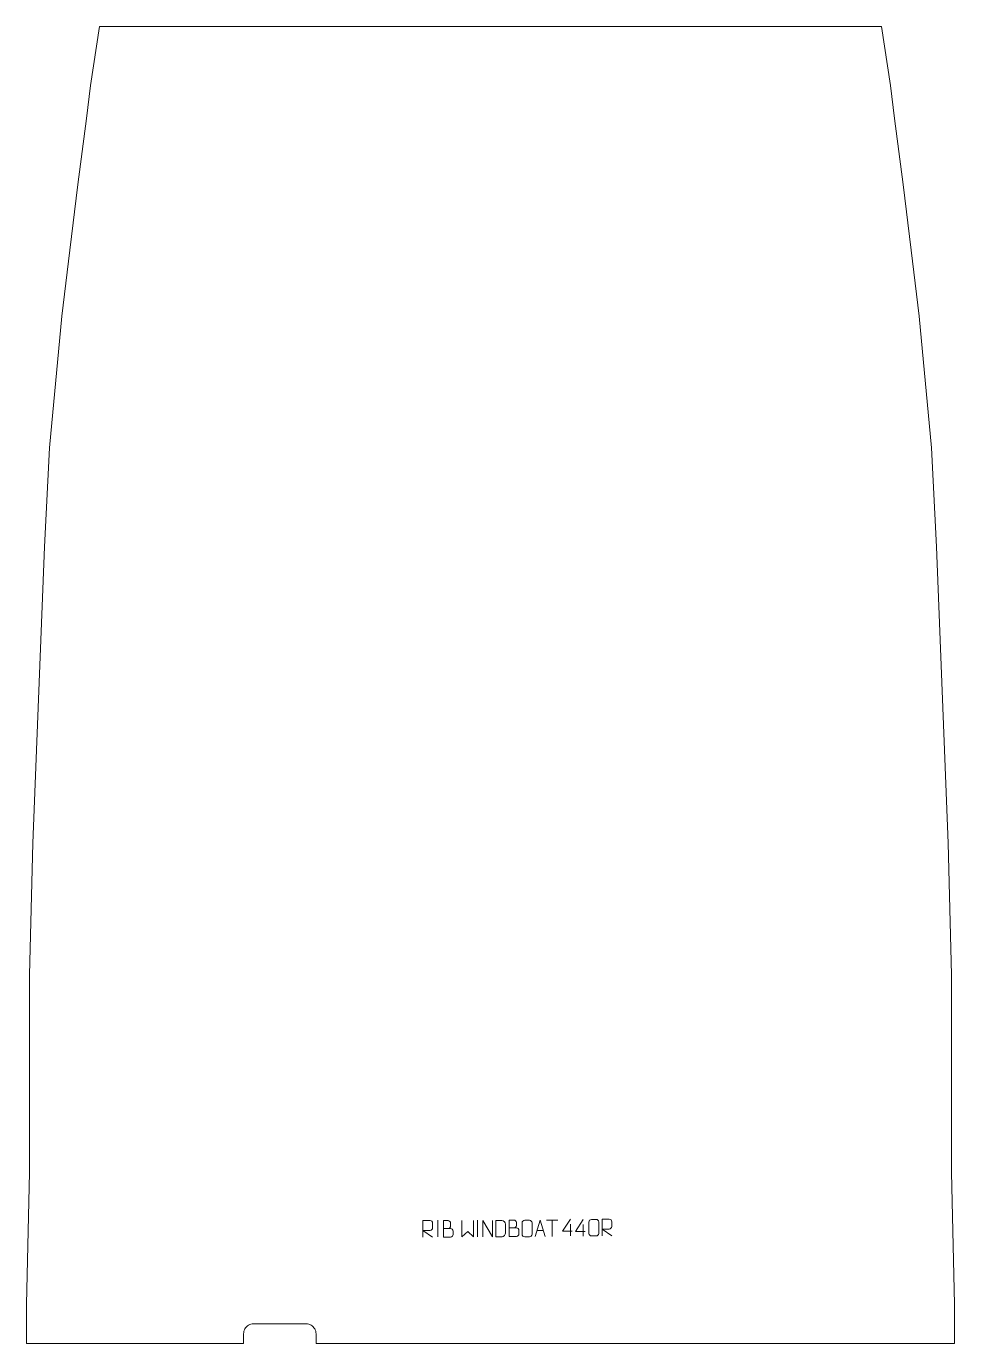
# Model space of a CAD drawing. Header units: millimetres. Extents: x -705 to 705, y -1680 to 320.
import ezdxf

# ---------------------------------------------------------------- set-up
doc = ezdxf.new("R2010")
doc.units = ezdxf.units.MM
doc.header["$MEASUREMENT"] = 0
doc.layers.add('layer 1', color=7, linetype='Continuous')

msp = doc.modelspace()

# ---------------------------------------------------------------- linework, layer by layer
at = {"layer": 'layer 1', "color": 242, "lineweight": 9}
msp.add_open_spline([(-626.8721, 79.9988), (-626.8721, 79.9988), (-613.7478, 180), (-613.7478, 180), (-613.7478, 180), (-613.7478, 180), (-607.4983, 229.9985), (-607.4983, 229.9985), (-607.4983, 229.9985), (-607.4983, 229.9985), (-593.9988, 320.0002), (-593.9988, 320.0002), (-593.9988, 320.0002), (-593.9988, 320.0002), (594.0012, 320.0002), (594.0012, 320.0002), (594.0012, 320.0002), (594.0012, 320.0002), (607.5001, 229.9985), (607.5001, 229.9985), (607.5001, 229.9985), (607.5001, 229.9985), (613.7496, 180), (613.7496, 180), (613.7496, 180), (613.7496, 180), (626.8746, 79.9988), (626.8746, 79.9988), (626.8746, 79.9988), (626.8746, 79.9988), (638.7501, -20.0001), (638.7501, -20.0001), (638.7501, -20.0001), (638.7501, -20.0001), (651.2515, -120.0013), (651.2515, -120.0013), (651.2515, -120.0013), (651.2515, -120.0013), (670.0001, -319.9996), (670.0001, -319.9996), (670.0001, -319.9996), (670.0001, -319.9996), (677.5002, -469.9993), (677.5002, -469.9993), (677.5002, -469.9993), (677.5002, -469.9993), (695.0005, -920.001), (695.0005, -920.001), (695.0005, -920.001), (695.0005, -920.001), (700.0012, -1119.9993), (700.0012, -1119.9993), (700.0012, -1119.9993), (700.0012, -1119.9993), (700.0012, -1419.9988), (700.0012, -1419.9988), (700.0012, -1419.9988), (700.0012, -1419.9988), (705.0001, -1620.0013), (705.0001, -1620.0013), (705.0001, -1620.0013), (705.0001, -1620.0013), (705.0001, -1679.9994), (705.0001, -1679.9994), (705.0001, -1679.9994), (705.0001, -1679.9994), (-264.9986, -1679.9994), (-264.9986, -1679.9994), (-264.9986, -1679.9994), (-264.9986, -1679.9994), (-264.9986, -1665.0009), (-264.9986, -1665.0009), (-264.9986, -1665.0009), (-264.9986, -1665.0009), (-265.1267, -1663.0412), (-265.1267, -1663.0412), (-265.1267, -1663.0412), (-265.1267, -1663.0412), (-265.5104, -1661.1179), (-265.5104, -1661.1179), (-265.5104, -1661.1179), (-265.5104, -1661.1179), (-266.1399, -1659.2589), (-266.1399, -1659.2589), (-266.1399, -1659.2589), (-266.1399, -1659.2589), (-267.0093, -1657.5001), (-267.0093, -1657.5001), (-267.0093, -1657.5001), (-267.0093, -1657.5001), (-268.0997, -1655.8683), (-268.0997, -1655.8683), (-268.0997, -1655.8683), (-268.0997, -1655.8683), (-269.3934, -1654.393), (-269.3934, -1654.393), (-269.3934, -1654.393), (-269.3934, -1654.393), (-270.8668, -1653.0993), (-270.8668, -1653.0993), (-270.8668, -1653.0993), (-270.8668, -1653.0993), (-272.4987, -1652.0089), (-272.4987, -1652.0089), (-272.4987, -1652.0089), (-272.4987, -1652.0089), (-274.2593, -1651.1414), (-274.2593, -1651.1414), (-274.2593, -1651.1414), (-274.2593, -1651.1414), (-276.1158, -1650.51), (-276.1158, -1650.51), (-276.1158, -1650.51), (-276.1158, -1650.51), (-278.0416, -1650.1287), (-278.0416, -1650.1287), (-278.0416, -1650.1287), (-278.0416, -1650.1287), (-279.9989, -1650), (-279.9989, -1650), (-279.9989, -1650), (-279.9989, -1650), (-359.9985, -1650), (-359.9985, -1650), (-359.9985, -1650), (-359.9985, -1650), (-361.9564, -1650.1287), (-361.9564, -1650.1287), (-361.9564, -1650.1287), (-361.9564, -1650.1287), (-363.8816, -1650.51), (-363.8816, -1650.51), (-363.8816, -1650.51), (-363.8816, -1650.51), (-365.7387, -1651.1414), (-365.7387, -1651.1414), (-365.7387, -1651.1414), (-365.7387, -1651.1414), (-367.4993, -1652.0089), (-367.4993, -1652.0089), (-367.4993, -1652.0089), (-367.4993, -1652.0089), (-369.1312, -1653.0993), (-369.1312, -1653.0993), (-369.1312, -1653.0993), (-369.1312, -1653.0993), (-370.6064, -1654.393), (-370.6064, -1654.393), (-370.6064, -1654.393), (-370.6064, -1654.393), (-371.9002, -1655.8683), (-371.9002, -1655.8683), (-371.9002, -1655.8683), (-371.9002, -1655.8683), (-372.9881, -1657.5001), (-372.9881, -1657.5001), (-372.9881, -1657.5001), (-372.9881, -1657.5001), (-373.8581, -1659.2589), (-373.8581, -1659.2589), (-373.8581, -1659.2589), (-373.8581, -1659.2589), (-374.4876, -1661.1179), (-374.4876, -1661.1179), (-374.4876, -1661.1179), (-374.4876, -1661.1179), (-374.8707, -1663.0412), (-374.8707, -1663.0412), (-374.8707, -1663.0412), (-374.8707, -1663.0412), (-374.9994, -1665.0009), (-374.9994, -1665.0009), (-374.9994, -1665.0009), (-374.9994, -1665.0009), (-374.9994, -1679.9994), (-374.9994, -1679.9994), (-374.9994, -1679.9994), (-374.9994, -1679.9994), (-705.0001, -1679.9994), (-705.0001, -1679.9994), (-705.0001, -1679.9994), (-705.0001, -1679.9994), (-705.0001, -1620.0013), (-705.0001, -1620.0013), (-705.0001, -1620.0013), (-705.0001, -1620.0013), (-699.9994, -1419.9988), (-699.9994, -1419.9988), (-699.9994, -1419.9988), (-699.9994, -1419.9988), (-699.9994, -1119.9993), (-699.9994, -1119.9993), (-699.9994, -1119.9993), (-699.9994, -1119.9993), (-694.9981, -920.001), (-694.9981, -920.001), (-694.9981, -920.001), (-694.9981, -920.001), (-677.4984, -469.9993), (-677.4984, -469.9993), (-677.4984, -469.9993), (-677.4984, -469.9993), (-669.9982, -319.9996), (-669.9982, -319.9996), (-669.9982, -319.9996), (-669.9982, -319.9996), (-651.2491, -120.0013), (-651.2491, -120.0013), (-651.2491, -120.0013), (-651.2491, -120.0013), (-638.7501, -20.0001), (-638.7501, -20.0001), (-638.7501, -20.0001), (-638.7501, -20.0001), (-626.8721, 79.9988), (-626.8721, 79.9988)], degree=3, knots=[0, 0, 0, 0, 0.018181818, 0.018181818, 0.018181818, 0.018181818, 0.036363636, 0.036363636, 0.036363636, 0.036363636, 0.054545455, 0.054545455, 0.054545455, 0.054545455, 0.072727273, 0.072727273, 0.072727273, 0.072727273, 0.090909091, 0.090909091, 0.090909091, 0.090909091, 0.109090909, 0.109090909, 0.109090909, 0.109090909, 0.127272727, 0.127272727, 0.127272727, 0.127272727, 0.145454545, 0.145454545, 0.145454545, 0.145454545, 0.163636364, 0.163636364, 0.163636364, 0.163636364, 0.181818182, 0.181818182, 0.181818182, 0.181818182, 0.2, 0.2, 0.2, 0.2, 0.218181818, 0.218181818, 0.218181818, 0.218181818, 0.236363636, 0.236363636, 0.236363636, 0.236363636, 0.254545455, 0.254545455, 0.254545455, 0.254545455, 0.272727273, 0.272727273, 0.272727273, 0.272727273, 0.290909091, 0.290909091, 0.290909091, 0.290909091, 0.309090909, 0.309090909, 0.309090909, 0.309090909, 0.327272727, 0.327272727, 0.327272727, 0.327272727, 0.345454545, 0.345454545, 0.345454545, 0.345454545, 0.363636364, 0.363636364, 0.363636364, 0.363636364, 0.381818182, 0.381818182, 0.381818182, 0.381818182, 0.4, 0.4, 0.4, 0.4, 0.418181818, 0.418181818, 0.418181818, 0.418181818, 0.436363636, 0.436363636, 0.436363636, 0.436363636, 0.454545455, 0.454545455, 0.454545455, 0.454545455, 0.472727273, 0.472727273, 0.472727273, 0.472727273, 0.490909091, 0.490909091, 0.490909091, 0.490909091, 0.509090909, 0.509090909, 0.509090909, 0.509090909, 0.527272727, 0.527272727, 0.527272727, 0.527272727, 0.545454545, 0.545454545, 0.545454545, 0.545454545, 0.563636364, 0.563636364, 0.563636364, 0.563636364, 0.581818182, 0.581818182, 0.581818182, 0.581818182, 0.6, 0.6, 0.6, 0.6, 0.618181818, 0.618181818, 0.618181818, 0.618181818, 0.636363636, 0.636363636, 0.636363636, 0.636363636, 0.654545455, 0.654545455, 0.654545455, 0.654545455, 0.672727273, 0.672727273, 0.672727273, 0.672727273, 0.690909091, 0.690909091, 0.690909091, 0.690909091, 0.709090909, 0.709090909, 0.709090909, 0.709090909, 0.727272727, 0.727272727, 0.727272727, 0.727272727, 0.745454545, 0.745454545, 0.745454545, 0.745454545, 0.763636364, 0.763636364, 0.763636364, 0.763636364, 0.781818182, 0.781818182, 0.781818182, 0.781818182, 0.8, 0.8, 0.8, 0.8, 0.818181818, 0.818181818, 0.818181818, 0.818181818, 0.836363636, 0.836363636, 0.836363636, 0.836363636, 0.854545455, 0.854545455, 0.854545455, 0.854545455, 0.872727273, 0.872727273, 0.872727273, 0.872727273, 0.890909091, 0.890909091, 0.890909091, 0.890909091, 0.909090909, 0.909090909, 0.909090909, 0.909090909, 0.927272727, 0.927272727, 0.927272727, 0.927272727, 0.945454545, 0.945454545, 0.945454545, 0.945454545, 0.963636364, 0.963636364, 0.963636364, 0.963636364, 1, 1, 1, 1], dxfattribs=at)
at = {"layer": 'layer 1', "color": 250, "lineweight": 9}
for points, knots in [([(-102.5331, -1518.0904), (-102.5331, -1518.0904), (-102.5331, -1493.1369), (-102.5331, -1493.1369), (-102.5331, -1493.1369), (-98.9383, -1493.1369), (-95.3428, -1493.1369), (-91.7476, -1493.1369), (-91.7476, -1493.1369), (-89.4223, -1493.1746), (-87.865, -1494.6646), (-87.8691, -1497.031), (-87.8691, -1497.031), (-87.8695, -1499.0665), (-87.8695, -1502.1259), (-87.8691, -1504.1619), (-87.8691, -1504.1619), (-87.8756, -1506.0374), (-89.6879, -1507.9792), (-91.6974, -1507.9983), (-91.6974, -1507.9983), (-91.6974, -1507.9983), (-102.5331, -1507.9983), (-102.5331, -1507.9983), (-102.5331, -1507.9983), (-102.5331, -1507.9983), (-87.8784, -1518.0904), (-87.8784, -1518.0904)], [0, 0, 0, 0, 0.125, 0.125, 0.125, 0.125, 0.25, 0.25, 0.25, 0.25, 0.375, 0.375, 0.375, 0.375, 0.5, 0.5, 0.5, 0.5, 0.625, 0.625, 0.625, 0.625, 0.75, 0.75, 0.75, 0.75, 1, 1, 1, 1]), ([(-71.5303, -1505.2625), (-67.8917, -1505.2621), (-64.3046, -1505.2621), (-60.6652, -1505.2625), (-60.6652, -1505.2625), (-58.6898, -1505.2798), (-56.7662, -1507.0159), (-56.7662, -1509.0655), (-56.7662, -1509.0655), (-56.7666, -1510.1941), (-56.7666, -1513.2435), (-56.7662, -1514.3724), (-56.7662, -1514.3724), (-56.7486, -1516.2303), (-58.2907, -1518.2442), (-60.6122, -1518.2273), (-60.6122, -1518.2273), (-64.252, -1518.2269), (-67.8914, -1518.2269), (-71.5303, -1518.2273), (-71.5303, -1518.2273), (-71.5303, -1509.909), (-71.5303, -1501.5912), (-71.5303, -1493.2737), (-71.5303, -1493.2737), (-69.1566, -1493.2737), (-66.7825, -1493.2737), (-64.4083, -1493.2737), (-64.4083, -1493.2737), (-62.7275, -1493.2561), (-60.6307, -1495.1666), (-60.613, -1497.129), (-60.613, -1497.129), (-60.6134, -1499.1951), (-60.6134, -1499.3411), (-60.613, -1501.4076), (-60.613, -1501.4076), (-60.5957, -1503.4737), (-62.4502, -1505.2798), (-64.4602, -1505.2625)], [0, 0, 0, 0, 0.090909091, 0.090909091, 0.090909091, 0.090909091, 0.181818182, 0.181818182, 0.181818182, 0.181818182, 0.272727273, 0.272727273, 0.272727273, 0.272727273, 0.363636364, 0.363636364, 0.363636364, 0.363636364, 0.454545455, 0.454545455, 0.454545455, 0.454545455, 0.545454545, 0.545454545, 0.545454545, 0.545454545, 0.636363636, 0.636363636, 0.636363636, 0.636363636, 0.727272727, 0.727272727, 0.727272727, 0.727272727, 0.818181818, 0.818181818, 0.818181818, 0.818181818, 1, 1, 1, 1]), ([(-43.3027, -1492.7835), (-43.3027, -1492.7835), (-43.3027, -1517.7415), (-43.3027, -1517.7415), (-43.3027, -1517.7415), (-43.3027, -1517.7415), (-34.46, -1509.6768), (-34.46, -1509.6768), (-34.46, -1509.6768), (-34.46, -1509.6768), (-25.6176, -1517.7409), (-25.6176, -1517.7409), (-25.6176, -1517.7409), (-25.6176, -1517.7409), (-25.6176, -1492.7835), (-25.6176, -1492.7835)], [0, 0, 0, 0, 0.2, 0.2, 0.2, 0.2, 0.4, 0.4, 0.4, 0.4, 0.6, 0.6, 0.6, 0.6, 1, 1, 1, 1]), ([(-11.7875, -1517.7392), (-11.7875, -1517.7392), (-11.7875, -1492.7857), (-11.7875, -1492.7857), (-11.7875, -1492.7857), (-11.7875, -1492.7857), (2.8673, -1517.7392), (2.8673, -1517.7392), (2.8673, -1517.7392), (2.8673, -1517.7392), (2.8673, -1492.7857), (2.8673, -1492.7857)], [0, 0, 0, 0, 0.25, 0.25, 0.25, 0.25, 0.5, 0.5, 0.5, 0.5, 1, 1, 1, 1]), ([(8.1476, -1517.7111), (10.4794, -1517.7107), (15.4296, -1517.7347), (17.7611, -1517.735), (17.7611, -1517.735), (19.6861, -1517.8404), (23.0047, -1514.2988), (22.9935, -1512.2815), (22.9935, -1512.2815), (22.9931, -1506.5114), (22.9931, -1504.3417), (22.9935, -1498.5724), (22.9935, -1498.5724), (22.9892, -1496.4343), (19.6147, -1492.7742), (17.4623, -1492.7877), (17.4623, -1492.7877), (15.1366, -1492.7877), (10.4123, -1492.7877), (8.0862, -1492.7877), (8.0862, -1492.7877), (8.0866, -1498.5346), (8.1479, -1511.9638), (8.1476, -1517.7111)], [0, 0, 0, 0, 0.142857143, 0.142857143, 0.142857143, 0.142857143, 0.285714286, 0.285714286, 0.285714286, 0.285714286, 0.428571429, 0.428571429, 0.428571429, 0.428571429, 0.571428571, 0.571428571, 0.571428571, 0.571428571, 0.714285714, 0.714285714, 0.714285714, 0.714285714, 1, 1, 1, 1]), ([(28.4697, -1504.2625), (32.1083, -1504.2621), (35.6954, -1504.2621), (39.3348, -1504.2625), (39.3348, -1504.2625), (41.3102, -1504.2798), (43.2338, -1506.0159), (43.2338, -1508.0655), (43.2338, -1508.0655), (43.2334, -1509.1941), (43.2334, -1512.2435), (43.2338, -1513.3724), (43.2338, -1513.3724), (43.2514, -1515.2303), (41.7093, -1517.2442), (39.3878, -1517.2273), (39.3878, -1517.2273), (35.748, -1517.2269), (32.1086, -1517.2269), (28.4697, -1517.2273), (28.4697, -1517.2273), (28.4697, -1508.909), (28.4697, -1500.5912), (28.4697, -1492.2737), (28.4697, -1492.2737), (30.8434, -1492.2737), (33.2175, -1492.2737), (35.5917, -1492.2737), (35.5917, -1492.2737), (37.2725, -1492.2561), (39.3693, -1494.1666), (39.387, -1496.129), (39.387, -1496.129), (39.3866, -1498.1951), (39.3866, -1498.3411), (39.387, -1500.4076), (39.387, -1500.4076), (39.4043, -1502.4737), (37.5498, -1504.2798), (35.5398, -1504.2625)], [0, 0, 0, 0, 0.090909091, 0.090909091, 0.090909091, 0.090909091, 0.181818182, 0.181818182, 0.181818182, 0.181818182, 0.272727273, 0.272727273, 0.272727273, 0.272727273, 0.363636364, 0.363636364, 0.363636364, 0.363636364, 0.454545455, 0.454545455, 0.454545455, 0.454545455, 0.545454545, 0.545454545, 0.545454545, 0.545454545, 0.636363636, 0.636363636, 0.636363636, 0.636363636, 0.727272727, 0.727272727, 0.727272727, 0.727272727, 0.818181818, 0.818181818, 0.818181818, 0.818181818, 1, 1, 1, 1]), ([(51.9583, -1492.7601), (54.325, -1492.7601), (56.6921, -1492.7601), (59.0592, -1492.7601), (59.0592, -1492.7601), (61.0402, -1492.7245), (63.0667, -1494.2192), (63.0938, -1496.6619), (63.0938, -1496.6619), (63.0934, -1502.4207), (63.0934, -1508.18), (63.0938, -1513.9396), (63.0938, -1513.9396), (62.9516, -1516.2678), (61.2448, -1517.7504), (59.0592, -1517.7613), (59.0592, -1517.7613), (56.6862, -1517.7609), (54.3132, -1517.7609), (51.9406, -1517.7613), (51.9406, -1517.7613), (49.9817, -1517.8669), (47.9748, -1515.9785), (47.9862, -1513.957), (47.9862, -1513.957), (47.9865, -1508.1749), (47.9865, -1502.3933), (47.9862, -1496.612), (47.9862, -1496.612), (47.9905, -1494.4694), (49.768, -1492.7466), (51.9583, -1492.7601)], [0, 0, 0, 0, 0.111111111, 0.111111111, 0.111111111, 0.111111111, 0.222222222, 0.222222222, 0.222222222, 0.222222222, 0.333333333, 0.333333333, 0.333333333, 0.333333333, 0.444444444, 0.444444444, 0.444444444, 0.444444444, 0.555555556, 0.555555556, 0.555555556, 0.555555556, 0.666666667, 0.666666667, 0.666666667, 0.666666667, 0.777777778, 0.777777778, 0.777777778, 0.777777778, 1, 1, 1, 1]), ([(68.0696, -1517.5119), (68.0696, -1517.5119), (75.4406, -1492.5584), (75.4406, -1492.5584), (75.4406, -1492.5584), (75.4406, -1492.5584), (83.0105, -1517.5119), (83.0105, -1517.5119)], [0, 0, 0, 0, 0.333333333, 0.333333333, 0.333333333, 0.333333333, 1, 1, 1, 1]), ([(124.2283, -1509.2584), (124.2283, -1509.2584), (109.4066, -1509.2584), (109.4066, -1509.2584), (109.4066, -1509.2584), (109.4066, -1509.2584), (121.2842, -1491.1879), (121.2842, -1491.1879)], [0, 0, 0, 0, 0.333333333, 0.333333333, 0.333333333, 0.333333333, 1, 1, 1, 1]), ([(143.8758, -1509.6995), (143.8758, -1509.6995), (129.0541, -1509.6995), (129.0541, -1509.6995), (129.0541, -1509.6995), (129.0541, -1509.6995), (140.9317, -1491.629), (140.9317, -1491.629)], [0, 0, 0, 0, 0.333333333, 0.333333333, 0.333333333, 0.333333333, 1, 1, 1, 1]), ([(153.3583, -1491.495), (155.7244, -1491.495), (158.0909, -1491.495), (160.4574, -1491.495), (160.4574, -1491.495), (162.4379, -1491.4594), (164.4639, -1492.9537), (164.491, -1495.3958), (164.491, -1495.3958), (164.4906, -1501.1532), (164.4906, -1506.911), (164.491, -1512.6692), (164.491, -1512.6692), (164.3489, -1514.9968), (162.6425, -1516.4791), (160.4574, -1516.4899), (160.4574, -1516.4899), (158.085, -1516.4895), (155.7126, -1516.4895), (153.3406, -1516.4899), (153.3406, -1516.4899), (151.3821, -1516.5955), (149.3757, -1514.7076), (149.3871, -1512.6866), (149.3871, -1512.6866), (149.3875, -1506.906), (149.3875, -1501.1257), (149.3871, -1495.3459), (149.3871, -1495.3459), (149.3914, -1493.2039), (151.1685, -1491.4814), (153.3583, -1491.495)], [0, 0, 0, 0, 0.111111111, 0.111111111, 0.111111111, 0.111111111, 0.222222222, 0.222222222, 0.222222222, 0.222222222, 0.333333333, 0.333333333, 0.333333333, 0.333333333, 0.444444444, 0.444444444, 0.444444444, 0.444444444, 0.555555556, 0.555555556, 0.555555556, 0.555555556, 0.666666667, 0.666666667, 0.666666667, 0.666666667, 0.777777778, 0.777777778, 0.777777778, 0.777777778, 1, 1, 1, 1]), ([(169.4669, -1516.0904), (169.4669, -1516.0904), (169.4669, -1491.1369), (169.4669, -1491.1369), (169.4669, -1491.1369), (173.0617, -1491.1369), (176.6572, -1491.1369), (180.2524, -1491.1369), (180.2524, -1491.1369), (182.5777, -1491.1746), (184.135, -1492.6646), (184.1309, -1495.031), (184.1309, -1495.031), (184.1305, -1497.0665), (184.1305, -1500.1259), (184.1309, -1502.1619), (184.1309, -1502.1619), (184.1244, -1504.0374), (182.3121, -1505.9792), (180.3026, -1505.9983), (180.3026, -1505.9983), (180.3026, -1505.9983), (169.4669, -1505.9983), (169.4669, -1505.9983), (169.4669, -1505.9983), (169.4669, -1505.9983), (184.1216, -1516.0904), (184.1216, -1516.0904)], [0, 0, 0, 0, 0.125, 0.125, 0.125, 0.125, 0.25, 0.25, 0.25, 0.25, 0.375, 0.375, 0.375, 0.375, 0.5, 0.5, 0.5, 0.5, 0.625, 0.625, 0.625, 0.625, 0.75, 0.75, 0.75, 0.75, 1, 1, 1, 1])]:
    msp.add_open_spline(points, degree=3, knots=knots, dxfattribs=at)
for points in [[(-79.8691, -1492.6748), (-79.8691, -1492.6748), (-79.8691, -1517.6489), (-79.8691, -1517.6489)], [(-19.8691, -1492.6748), (-19.8691, -1492.6748), (-19.8691, -1517.6489), (-19.8691, -1517.6489)], [(85.0465, -1492.5819), (85.0465, -1492.5819), (102.0337, -1492.5819), (102.0337, -1492.5819)], [(93.5403, -1517.5119), (93.5403, -1517.5119), (93.5403, -1492.5584), (93.5403, -1492.5584)], [(121.2842, -1498.4973), (121.2842, -1498.4973), (121.2842, -1516.162), (121.2842, -1516.162)], [(140.9317, -1498.9384), (140.9317, -1498.9384), (140.9317, -1516.6031), (140.9317, -1516.6031)], [(70.7922, -1508.2625), (70.7922, -1508.2625), (80.2879, -1508.2625), (80.2879, -1508.2625)]]:
    msp.add_open_spline(points, degree=3, dxfattribs=at)

doc.saveas('drawing.dxf')
